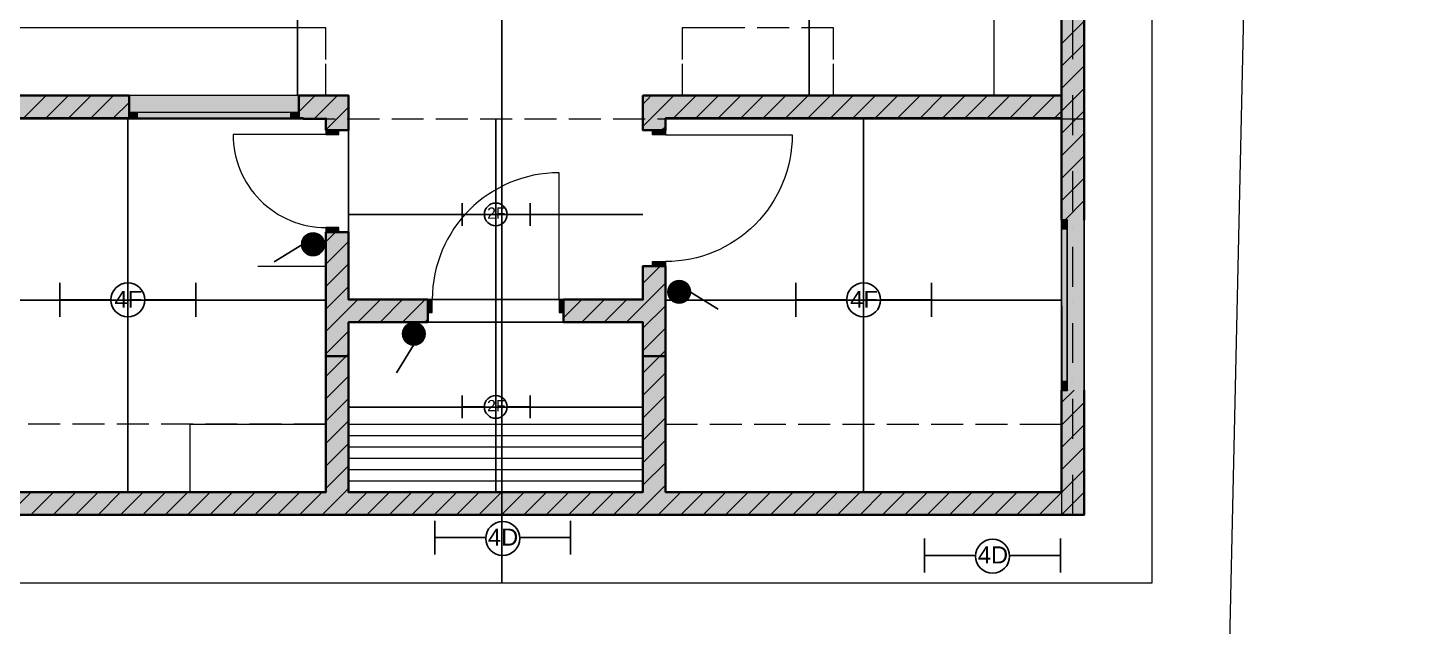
# Model space of a CAD drawing. Header units: millimetres. Extents: x 140718 to 249917, y 39137 to 308394.
# Drawn here: x 231748 to 243894, y 54150 to 59438 of the extents above; entities that cross this region are included whole.
import ezdxf

# ---------------------------------------------------------------- set-up
doc = ezdxf.new("R2010")
doc.units = ezdxf.units.MM
doc.layers.get('0').update_dxf_attribs({"color": 1})
for name, color, linetype in [('lights', 1, 'Continuous'), ('PDF_2D Drafting - General', 7, 'Continuous'), ('PLACEMENT', 40, 'Continuous')]:
    doc.layers.add(name, color=color, linetype=linetype)
doc.layers.add('PDF_Structural - Bearing', color=7, linetype='Continuous', true_color=0xffffff)
doc.styles.get("Standard").update_dxf_attribs({"font": 'arial.ttf'})

# ---------------------------------------------------------------- blocks, each defined once
blk = doc.blocks.new('4feet')
at = {"layer": 'lights'}
for p, q in [((-599, 151), (-599, -149)), ((601, 151), (601, -149)), ((-599, 1), (-149, 1)), ((151, 1), (601, 1))]:
    blk.add_line(p, q, dxfattribs=at)
blk.add_circle((1, 1), 150, dxfattribs=at)
at = {"layer": 'lights', "insert": (-118, 81), "char_height": 150, "attachment_point": 1}
blk.add_mtext_dynamic_manual_height_columns('4F', width=300, gutter_width=12.5, heights=[0], dxfattribs=at)
blk = doc.blocks.new('2feet')
at = {"layer": 'lights'}
for p, q in [((-295, 102), (-295, -98)), ((-295, 2), (-100, 2)), ((100, 2), (305, 2)), ((305, 102), (305, -98))]:
    blk.add_line(p, q, dxfattribs=at)
blk.add_circle((0, 2), 100, dxfattribs=at)
at = {"layer": 'lights', "insert": (-76, 63), "char_height": 100, "attachment_point": 1}
blk.add_mtext_dynamic_manual_height_columns('2F', width=100, gutter_width=12.5, heights=[0], dxfattribs=at)
blk = doc.blocks.new('4security')
at = {"layer": 'lights'}
for p, q in [((-601, 157), (-601, -143)), ((600, 157), (600, -143)), ((-601, 7), (-150, 7)), ((150, 7), (600, 7))]:
    blk.add_line(p, q, dxfattribs=at)
blk.add_circle((0, 0), 150, dxfattribs=at)
at = {"layer": 'lights', "insert": (-131, 87), "char_height": 150, "attachment_point": 1}
blk.add_mtext_dynamic_manual_height_columns('4D', width=150, gutter_width=12.5, heights=[0], dxfattribs=at)
blk = doc.blocks.new('4sec')
at = {"layer": 'lights'}
blk.add_blockref('4security', (8, -3), dxfattribs=at)
blk = doc.blocks.new('1G1W')
h = blk.add_hatch()
h.set_pattern_fill('ANGLE', color=256)
h.set_pattern_definition([(0, (-2135.7975, -2014.7485), (0, 6.985), [5.08, -1.905]), (90, (-2135.7975, -2014.7485), (-6.985, 4e-16), [5.08, -1.905])])
h.paths.add_polyline_path([(100, 0, 1), (-100, 0, 1)])
blk.add_line((-154, 344), (-4, 100))
blk.add_circle((0, 0), 100)

msp = doc.modelspace()

# ---------------------------------------------------------------- hatches: boundary and pattern name
at = {"layer": 'PDF_Structural - Bearing', "transparency": 33554559}
for color, points in [(7, [(240883, 57736), (240883, 59535), (240933, 59535), (241083, 59535), (241083, 57736), (240933, 57736)]), (7, [(230884, 58836), (232646, 58836), (232646, 58686), (232646, 58636), (230884, 58636)]), (256, [(232646, 58636), (232646, 58686), (232646, 58836), (234145, 58836), (234145, 58686), (234145, 58636)]), (7, [(234584, 58836), (234384, 58636), (234145, 58636), (234145, 58686), (234145, 58836)]), (7, [(234584, 58836), (234584, 58532), (234499, 58532), (234384, 58532), (234384, 58636)]), (7, [(237384, 58636), (237384, 58531), (237269, 58531), (237184, 58531), (237184, 58836)]), (256, [(240883, 56237), (240883, 57736), (240933, 57736), (241083, 57736), (241083, 56237), (240933, 56237)]), (256, [(240883, 56237), (240883, 57736), (240933, 57736), (241083, 57736), (241083, 56237), (240933, 56237)]), (7, [(234384, 57036), (234384, 57632), (234499, 57632), (234584, 57632), (234584, 57036)]), (7, [(237184, 55336), (237184, 57331), (237269, 57331), (237384, 57331), (237384, 55336)]), (7, [(234384, 57036), (235284, 57036), (235284, 56921), (235284, 56836), (234384, 56836)]), (7, [(236484, 57036), (237184, 57036), (237184, 56836), (236484, 56836), (236484, 56921)]), (7, [(240883, 55336), (240883, 56237), (240933, 56237), (241083, 56237), (241083, 55136)])]:
    msp.add_hatch(color=color, dxfattribs=at).paths.add_polyline_path(points)

# ---------------------------------------------------------------- linework, layer by layer
at = {"layer": 'PDF_2D Drafting - General', "color": 8, "lineweight": 15, "true_color": 0x7f7f7f}
for points in [[(142093, 41467), (142712, 123857), (243894, 121999), (242082, 41467)], [(240565, 65035), (240283, 65035), (240283, 58836)], [(234384, 59154), (234384, 59436), (230884, 59436)], [(238085, 59436), (237815, 59436), (237532, 59436), (237532, 59154)], [(238476, 59436), (238194, 59436)], [(238868, 59154), (238868, 59436), (238585, 59436)], [(234384, 58836), (234384, 59118)], [(237532, 59118), (237532, 58836)], [(238868, 58836), (238868, 59118)], [(231835, 58632), (232117, 58632)], [(232226, 58632), (232509, 58632)], [(232618, 58632), (232900, 58632)], [(233009, 58632), (233291, 58632)], [(233400, 58632), (233682, 58632)], [(233791, 58632), (234073, 58632)], [(234182, 58632), (234465, 58632)], [(234573, 58632), (234856, 58632)], [(234965, 58632), (235247, 58632)], [(235356, 58632), (235638, 58632)], [(235747, 58632), (236029, 58632)], [(236138, 58632), (236420, 58632)], [(236529, 58632), (236812, 58632)], [(236921, 58632), (237203, 58632)], [(237312, 58632), (237594, 58632)], [(237384, 58632), (237666, 58632)], [(237703, 58632), (237985, 58632)], [(237775, 58632), (238057, 58632)], [(238094, 58632), (238376, 58632)], [(238166, 58632), (238448, 58632)], [(238485, 58632), (238768, 58632)], [(238557, 58632), (238839, 58632)], [(238876, 58632), (239159, 58632)], [(238948, 58632), (239230, 58632)], [(239268, 58632), (239550, 58632)], [(239340, 58632), (239622, 58632)], [(239659, 58632), (239941, 58632)], [(239731, 58632), (240013, 58632)], [(240050, 58632), (240332, 58632)], [(240122, 58632), (240404, 58632)], [(240430, 58632), (240712, 58632)], [(240441, 58632), (240723, 58632)], [(240801, 58632), (241083, 58632)], [(234384, 57328), (233784, 57328)], [(232037, 55936), (231755, 55936)], [(232428, 55936), (232146, 55936)], [(232819, 55936), (232537, 55936)], [(233210, 55936), (232928, 55936)], [(233184, 55336), (233184, 55936), (234384, 55936), (234102, 55936)], [(233601, 55936), (233319, 55936)], [(233993, 55936), (233710, 55936)], [(234578, 55936), (237184, 55936)], [(237384, 55936), (237666, 55936)], [(237775, 55936), (238057, 55936)], [(238166, 55936), (238448, 55936)], [(238557, 55936), (238839, 55936)], [(238948, 55936), (239230, 55936)], [(239340, 55936), (239622, 55936)], [(239731, 55936), (240013, 55936)], [(240122, 55936), (240404, 55936)], [(240513, 55936), (240601, 55936), (240883, 55936)], [(234578, 55836), (237184, 55836)], [(234384, 55336), (234384, 55636)], [(234578, 55736), (237184, 55736)], [(234578, 55636), (237184, 55636)], [(237384, 55336), (237384, 55636)], [(234578, 55536), (237184, 55536)], [(234578, 55436), (237184, 55436)], [(234578, 55336), (237184, 55336)]]:
    msp.add_lwpolyline(points, dxfattribs=at)
at = {"layer": 'PDF_Structural - Bearing', "color": 123, "lineweight": 18, "true_color": 0x71cebe}
msp.add_lwpolyline([(227685, 69634), (227685, 61035), (228984, 61035), (228984, 54536), (241683, 54536), (241683, 76134), (228984, 76134), (228984, 69634)], close=True, dxfattribs=at)
at = {"layer": 'PDF_Structural - Bearing', "color": 7, "lineweight": 35}
for points in [[(240883, 59535), (240933, 59535), (240883, 59535), (240883, 57736), (240933, 57736), (240883, 57736)], [(241083, 57736), (241083, 59535)], [(232646, 58636), (232646, 58686)], [(234145, 58636), (234145, 58686)], [(234384, 58532), (234384, 58569), (234384, 58532), (234499, 58532), (234584, 58532), (234584, 58569), (234584, 58532)], [(237384, 58531), (237384, 58568), (237384, 58531), (237269, 58531), (237184, 58531), (237184, 58568), (237184, 58531)], [(230684, 55436), (230684, 55136), (230884, 55136), (230884, 55336), (234384, 55336), (234384, 56836), (234384, 57036), (234384, 57632), (234499, 57632), (234384, 57632), (234384, 57595), (234384, 57632)], [(234584, 57632), (234499, 57632), (234584, 57632), (234584, 57595), (234584, 57632), (234584, 57036), (235284, 57036), (235284, 56921), (235284, 56836), (234584, 56836), (234584, 55336), (237184, 55336), (237184, 56836), (236484, 56836), (236484, 56921), (236484, 57036), (237184, 57036), (237184, 57331), (237184, 57295), (237184, 57331), (237269, 57331), (237184, 57331)], [(237384, 57331), (237269, 57331), (237384, 57331), (237384, 57295), (237384, 57331), (237384, 55336), (240883, 55336), (240883, 56237), (240933, 56237), (240883, 56237)], [(235284, 57036), (235247, 57036), (235284, 57036), (235284, 56921), (235284, 56836), (235247, 56836), (235284, 56836)], [(236484, 57036), (236521, 57036), (236484, 57036), (236484, 56921), (236484, 56836), (236521, 56836), (236484, 56836)], [(234584, 55336), (234584, 56536), (234384, 56536), (234384, 55336)], [(237384, 55336), (237384, 56536), (237184, 56536), (237184, 55336)], [(230884, 55436), (230834, 55436), (230884, 55436), (230884, 55136), (241083, 55136), (241083, 56237)]]:
    msp.add_lwpolyline(points, dxfattribs=at)
at = {"layer": 'PDF_Structural - Bearing', "lineweight": 0}
for points in [[(241083, 59493), (240883, 59294)], [(241083, 59295), (240883, 59095)], [(241083, 59098), (240883, 58898)], [(231913, 58836), (231713, 58636)], [(232111, 58836), (231911, 58636)], [(232309, 58836), (232109, 58636)], [(232507, 58836), (232307, 58636)], [(234289, 58836), (234145, 58693)], [(234487, 58836), (234287, 58636), (234282, 58632)], [(237258, 58836), (237221, 58799), (237184, 58761)], [(237456, 58836), (237320, 58700)], [(237654, 58836), (237454, 58636)], [(237852, 58836), (237652, 58636)], [(238050, 58836), (237850, 58636)], [(238248, 58836), (238048, 58636)], [(238446, 58836), (238246, 58636)], [(238644, 58836), (238444, 58636)], [(238842, 58836), (238642, 58636)], [(239040, 58836), (238840, 58636)], [(239238, 58836), (239038, 58636)], [(239436, 58836), (239236, 58636)], [(239634, 58836), (239434, 58636)], [(239832, 58836), (239632, 58636)], [(240030, 58836), (239830, 58636)], [(240228, 58836), (240028, 58636)], [(240426, 58836), (240226, 58636)], [(240623, 58836), (240424, 58636)], [(240822, 58836), (240622, 58636)], [(241083, 58900), (240883, 58700), (240820, 58636)], [(232646, 58777), (232505, 58636)], [(234584, 58735), (234384, 58535)], [(237320, 58700), (237184, 58563)], [(241083, 58702), (240883, 58502)], [(237384, 58565), (237349, 58531)], [(234584, 58537), (234578, 58532)], [(241083, 58504), (240883, 58304)], [(241083, 58306), (240883, 58106)], [(241083, 58108), (240883, 57908)], [(241083, 57910), (240910, 57736)], [(234470, 57632), (234384, 57545)], [(234584, 57548), (234384, 57348)], [(234584, 57350), (234384, 57150)], [(237337, 57331), (237184, 57178)], [(234584, 57151), (234469, 57036), (234384, 56952)], [(237384, 57180), (237184, 56980), (237040, 56836)], [(234384, 56754), (234467, 56836), (234667, 57036)], [(234865, 57036), (234665, 56836)], [(235062, 57036), (234863, 56836)], [(235261, 57036), (235061, 56836)], [(236646, 57036), (236484, 56874)], [(236844, 57036), (236644, 56836)], [(237042, 57036), (236842, 56836)], [(237384, 56982), (237184, 56782)], [(235284, 56862), (235259, 56836)], [(234384, 56556), (234584, 56756)], [(237384, 56784), (237184, 56584)], [(234562, 56536), (234384, 56358), (234584, 56558)], [(237384, 56586), (237184, 56386), (237334, 56536)], [(240994, 56237), (240883, 56126)], [(241083, 56128), (240883, 55928)], [(241083, 55930), (240883, 55730)], [(241083, 55732), (240883, 55532)], [(241083, 55534), (240884, 55335), (240685, 55136)], [(237322, 55336), (237384, 55398), (237322, 55336), (237122, 55136)], [(231779, 55336), (231579, 55136)], [(231977, 55336), (231777, 55136)], [(232175, 55336), (231975, 55136)], [(232373, 55336), (232173, 55136)], [(232571, 55336), (232371, 55136)], [(232769, 55336), (232569, 55136)], [(232967, 55336), (232767, 55136)], [(233165, 55336), (232965, 55136)], [(233363, 55336), (233162, 55136)], [(233560, 55336), (233360, 55136)], [(233758, 55336), (233558, 55136)], [(233956, 55336), (233757, 55136)], [(234154, 55336), (233954, 55136)], [(234352, 55336), (234152, 55136)], [(234550, 55336), (234584, 55370), (234550, 55336), (234350, 55136)], [(234748, 55336), (234548, 55136)], [(234946, 55336), (234746, 55136)], [(235144, 55336), (234944, 55136)], [(235342, 55336), (235142, 55136)], [(235540, 55336), (235340, 55136)], [(235738, 55336), (235538, 55136)], [(235936, 55336), (235736, 55136)], [(236134, 55336), (235934, 55136)], [(236332, 55336), (236132, 55136)], [(236530, 55336), (236330, 55136)], [(236728, 55336), (236528, 55136)], [(236926, 55336), (236726, 55136)], [(237124, 55336), (236924, 55136)], [(237520, 55336), (237320, 55136)], [(237718, 55336), (237518, 55136)], [(237916, 55336), (237716, 55136)], [(238114, 55336), (237914, 55136)], [(238312, 55336), (238112, 55136)], [(238510, 55336), (238310, 55136)], [(238708, 55336), (238508, 55136)], [(238906, 55336), (238706, 55136)], [(239104, 55336), (238904, 55136)], [(239302, 55336), (239102, 55136)], [(239500, 55336), (239300, 55136)], [(239698, 55336), (239498, 55136)], [(239895, 55336), (239695, 55136)], [(240093, 55336), (239893, 55136)], [(240291, 55336), (240091, 55136)], [(240489, 55336), (240289, 55136)], [(240687, 55336), (240487, 55136)], [(241083, 55336), (240983, 55236)], [(240983, 55236), (240883, 55136)], [(241083, 55138), (241082, 55137), (241081, 55136)]]:
    msp.add_lwpolyline(points, dxfattribs=at)
at = {"layer": 'PDF_Structural - Bearing', "color": 123, "lineweight": 20, "true_color": 0x71cebe}
for points in [[(240983, 59158), (240983, 59510)], [(240983, 59016), (240983, 59016)], [(240983, 58487), (240983, 58840)], [(240983, 58346), (240983, 58346)], [(240983, 57817), (240983, 58170)], [(240983, 57676), (240983, 57676)], [(240983, 57147), (240983, 57500)], [(240983, 57006), (240983, 57006)], [(240983, 56477), (240983, 56829)], [(240983, 56336), (240983, 56336)], [(240983, 55806), (240983, 56159)], [(240983, 55665), (240983, 55665)], [(240983, 55136), (240983, 55489)]]:
    msp.add_lwpolyline(points, dxfattribs=at)
at = {"layer": 'PDF_Structural - Bearing', "color": 132, "lineweight": 18, "true_color": 0x00bfbf}
for points in [[(240883, 59048), (240883, 59330)], [(241083, 59048), (241083, 59330)], [(240883, 58657), (240883, 58939)], [(241083, 58657), (241083, 58939)], [(240883, 58266), (240883, 58548)], [(241083, 58266), (241083, 58548)], [(240883, 57875), (240883, 58157)], [(241083, 57875), (241083, 58157)], [(240883, 57483), (240883, 57766)], [(241083, 57483), (241083, 57766)], [(240883, 57092), (240883, 57374)], [(241083, 57092), (241083, 57374)], [(240883, 56701), (240883, 56983)], [(241083, 56701), (241083, 56983)], [(240883, 56310), (240883, 56592)], [(241083, 56310), (241083, 56592)], [(240883, 55919), (240883, 56201)], [(241083, 55919), (241083, 56201)], [(240883, 55528), (240883, 55810)], [(241083, 55528), (241083, 55810)], [(240883, 55418), (240883, 55136), (241083, 55136), (241083, 55418)]]:
    msp.add_lwpolyline(points, dxfattribs=at)
at = {"layer": 'PDF_Structural - Bearing', "color": 7, "lineweight": 35}
for points in [[(230884, 58636), (232646, 58636), (232646, 58686), (232646, 58836), (230884, 58836)], [(234384, 58532), (234384, 58636), (234384, 58632), (234184, 58632), (234184, 58636), (234145, 58636), (234145, 58686), (234145, 58836), (234584, 58836), (234584, 58532), (234499, 58532)], [(237184, 58531), (237269, 58531), (237384, 58531), (237384, 58636), (240883, 58636), (240883, 58836), (237184, 58836)]]:
    msp.add_lwpolyline(points, close=True, dxfattribs=at)
at = {"layer": 'PDF_Structural - Bearing', "color": 30, "lineweight": 18, "true_color": 0xff6600}
for points in [[(234145, 58836), (232646, 58836)], [(234070, 58686), (232721, 58686)], [(234145, 58636), (232646, 58636)], [(232721, 58636), (234070, 58636)]]:
    msp.add_lwpolyline(points, dxfattribs=at)
at = {"layer": 'PDF_Structural - Bearing', "color": 30, "lineweight": 20, "true_color": 0xff6600}
for points in [[(232646, 58636), (232721, 58636), (232721, 58686), (232646, 58686)], [(234145, 58686), (234070, 58686), (234070, 58636), (234145, 58636)]]:
    msp.add_lwpolyline(points, dxfattribs=at)
at = {"layer": 'PDF_Structural - Bearing', "color": 30, "lineweight": 18, "true_color": 0xff6600}
for points in [[(234384, 58492), (233564, 58492, 0.41423), (234384, 57672)], [(237384, 58491), (238503, 58491, -0.41425), (237384, 57371)], [(236444, 57036), (236444, 58156, 0.414175), (235324, 57036)]]:
    msp.add_lwpolyline(points, format="xyb", dxfattribs=at)
at = {"layer": 'PDF_Structural - Bearing', "color": 30, "lineweight": 20, "true_color": 0xff6600}
for points in [[(234384, 58532), (234384, 58492), (234499, 58492), (234499, 58532)], [(237384, 58531), (237384, 58491), (237269, 58491), (237269, 58531)], [(240933, 57736), (240933, 57661), (240883, 57661), (240883, 57736), (240883, 57661), (240933, 57661)], [(234499, 57632), (234499, 57672), (234384, 57672), (234384, 57632)], [(237269, 57331), (237269, 57371), (237384, 57371), (237384, 57331)], [(235284, 56921), (235324, 56921), (235324, 57036), (235284, 57036)], [(236484, 57036), (236444, 57036), (236444, 56921), (236484, 56921)], [(240883, 56237), (240883, 56312), (240933, 56312), (240933, 56237), (240933, 56312), (240883, 56312)]]:
    msp.add_lwpolyline(points, close=True, dxfattribs=at)
at = {"layer": 'PDF_Structural - Bearing', "color": 30, "lineweight": 18, "true_color": 0xff6600}
for points in [[(240883, 56237), (240883, 57736)], [(241083, 56237), (241083, 57736)], [(240883, 56312), (240883, 57661)], [(240933, 57661), (240933, 56312)]]:
    msp.add_lwpolyline(points, close=True, dxfattribs=at)
at = {"layer": 'PDF_Structural - Bearing', "lineweight": 0}
for points in [[(234584, 56360), (234384, 56160)], [(237384, 56388), (237184, 56188)], [(234584, 56162), (234384, 55962)], [(237384, 56190), (237184, 55990)], [(234584, 55964), (234384, 55764)], [(237384, 55992), (237184, 55792)], [(234584, 55766), (234384, 55566)], [(237384, 55794), (237184, 55594)], [(234584, 55568), (234384, 55368)], [(237384, 55596), (237184, 55396)]]:
    msp.add_lwpolyline(points, close=True, dxfattribs=at)
at = {"layer": 'PDF_Structural - Bearing', "color": 7, "lineweight": 0, "transparency": 33554559}
for points in [[(240883, 58836), (240883, 58636), (237184, 58836), (237384, 58636)], [(234384, 58632), (234184, 58632), (234384, 58636), (234184, 58636)], [(234384, 55336), (234384, 56836), (234584, 55336), (234584, 56836)], [(234584, 55336), (234384, 55336), (234584, 56536), (234384, 56536)], [(237384, 55336), (237184, 55336), (237384, 56536), (237184, 56536)], [(240883, 55336), (241083, 55136), (230884, 55336), (230884, 55136)]]:
    msp.add_solid(points, dxfattribs=at)
at = {"layer": 'PDF_Structural - Bearing', "lineweight": 0, "transparency": 33554559}
for points in [[(232646, 58636), (232721, 58636), (232646, 58686), (232721, 58686)], [(234070, 58686), (232721, 58686), (234070, 58636), (232721, 58636)], [(234145, 58686), (234070, 58686), (234145, 58636), (234070, 58636)], [(234384, 58532), (234384, 58492), (234499, 58532), (234499, 58492)], [(237384, 58531), (237269, 58531), (237384, 58491), (237269, 58491)], [(240883, 57736), (240883, 57661), (240933, 57736), (240933, 57661)], [(240883, 57736), (240883, 57661), (240933, 57736), (240933, 57661)], [(234499, 57632), (234499, 57672), (234384, 57632), (234384, 57672)], [(240883, 57661), (240883, 56312), (240933, 57661), (240933, 56312)], [(240883, 57661), (240883, 56312), (240933, 57661), (240933, 56312)], [(237269, 57331), (237384, 57331), (237269, 57371), (237384, 57371)], [(235284, 56921), (235324, 56921), (235284, 57036), (235324, 57036)], [(236484, 57036), (236444, 57036), (236484, 56921), (236444, 56921)], [(240933, 56237), (240933, 56312), (240883, 56237), (240883, 56312)], [(240933, 56237), (240933, 56312), (240883, 56237), (240883, 56312)]]:
    msp.add_solid(points, dxfattribs=at)
at = {"layer": 'PLACEMENT'}
for p, q in [((235938, 77445), (235938, 54536)), ((234133, 75534), (234133, 58836)), ((238650, 75534), (238654, 58836)), ((241083, 55136), (241083, 75534)), ((234384, 58632), (230884, 58632)), ((232634, 58632), (232634, 55336)), ((234584, 58632), (234584, 57036)), ((235884, 58632), (235884, 55336)), ((237384, 58632), (240883, 58632)), ((239133, 58635), (239134, 55331)), ((240883, 58635), (240884, 55331)), ((237184, 57786), (234584, 57786)), ((234384, 57032), (230884, 57032)), ((237184, 57036), (234584, 57036)), ((237384, 57032), (240883, 57032)), ((234584, 56836), (234584, 55336)), ((237184, 56836), (234584, 56836)), ((237184, 56086), (234584, 56086)), ((234133, 55316), (234133, 55315))]:
    msp.add_line(p, q, dxfattribs=at)

# ---------------------------------------------------------------- block references
at = {"layer": 'lights'}
for name, p in [('2feet', (235884, 57786)), ('4feet', (232634, 57032)), ('4feet', (239133, 57032)), ('2feet', (235884, 56086)), ('4sec', (235938, 54930)), ('4sec', (240265, 54773))]:
    msp.add_blockref(name, p, dxfattribs=at)
at = {"layer": 'lights', "rotation": 90.00000000000001}
msp.add_blockref('1G1W', (234270, 57524), dxfattribs=at)
at = {"layer": 'lights', "xscale": -1}
for p, rotation in [((237504, 57104), 270), ((235161, 56733), 180)]:
    msp.add_blockref('1G1W', p, dxfattribs=dict(at, rotation=rotation))

doc.saveas('drawing.dxf')
